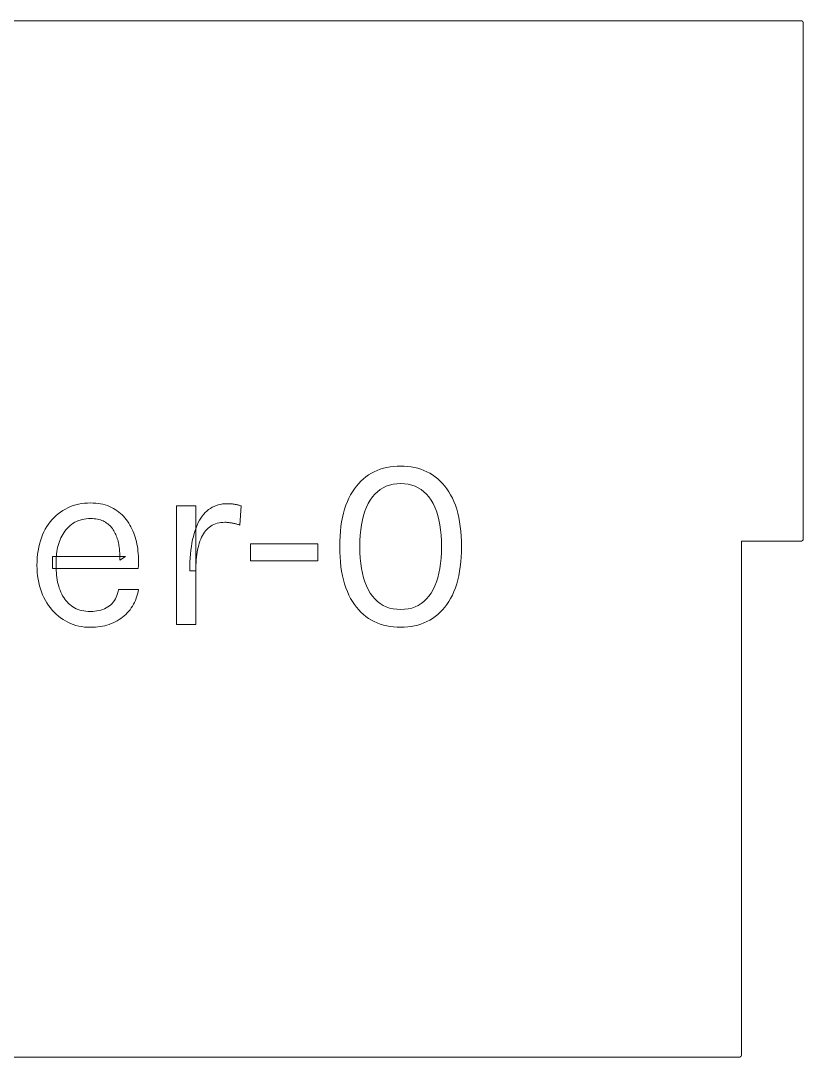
# Model space of a CAD drawing. Extents: x 3 to 302, y 3 to 302.
# Drawn here: x 212.5 to 250.4, y 136.7 to 186.9 of the extents above; entities that cross this region are included whole.
import ezdxf

# ---------------------------------------------------------------- set-up
doc = ezdxf.new("R2010")
doc.units = 0
doc.layers.get('0').update_dxf_attribs({"lineweight": 0})

msp = doc.modelspace()

# ---------------------------------------------------------------- linework, layer by layer
for p, q in [((250.32, 186.86), (151.28, 186.86)), ((250.34, 186.85), (250.32, 186.86)), ((250.35, 186.84), (250.34, 186.85)), ((250.37, 186.83), (250.35, 186.84)), ((250.38, 186.82), (250.37, 186.83)), ((250.4, 186.78), (250.38, 186.82)), ((250.4, 161.74), (250.4, 186.78)), ((229.899, 165.14), (230.052, 165.187)), ((230.052, 165.187), (230.21, 165.225)), ((230.21, 165.225), (230.371, 165.255)), ((230.371, 165.255), (230.538, 165.277)), ((230.538, 165.277), (230.709, 165.29)), ((230.709, 165.29), (230.884, 165.294)), ((230.884, 165.294), (230.884, 165.294)), ((230.884, 165.294), (231.058, 165.29)), ((231.058, 165.29), (231.228, 165.277)), ((231.228, 165.277), (231.394, 165.255)), ((231.394, 165.255), (231.555, 165.225)), ((231.555, 165.225), (231.712, 165.187)), ((231.712, 165.187), (231.865, 165.14)), ((228.962, 164.568), (229.08, 164.676)), ((229.08, 164.676), (229.203, 164.775)), ((229.203, 164.775), (229.333, 164.865)), ((229.333, 164.865), (229.468, 164.947)), ((229.468, 164.947), (229.607, 165.019)), ((229.607, 165.019), (229.751, 165.084)), ((229.751, 165.084), (229.899, 165.14)), ((231.865, 165.14), (232.013, 165.084)), ((232.013, 165.084), (232.157, 165.019)), ((232.157, 165.019), (232.297, 164.947)), ((232.297, 164.947), (232.432, 164.865)), ((232.432, 164.865), (232.562, 164.775)), ((232.562, 164.775), (232.687, 164.676)), ((232.687, 164.676), (232.805, 164.568)), ((228.549, 164.05), (228.643, 164.193)), ((228.643, 164.193), (228.744, 164.326)), ((228.744, 164.326), (228.85, 164.452)), ((228.85, 164.452), (228.962, 164.568)), ((229.894, 164.156), (229.761, 164.052)), ((230.037, 164.243), (229.894, 164.156)), ((230.188, 164.315), (230.037, 164.243)), ((230.349, 164.37), (230.188, 164.315)), ((230.518, 164.41), (230.349, 164.37)), ((230.697, 164.434), (230.518, 164.41)), ((230.884, 164.442), (230.697, 164.434)), ((231.074, 164.434), (230.884, 164.442)), ((230.884, 164.442), (230.884, 164.442)), ((231.254, 164.41), (231.074, 164.434)), ((231.425, 164.37), (231.254, 164.41)), ((231.587, 164.315), (231.425, 164.37)), ((231.739, 164.243), (231.587, 164.315)), ((231.882, 164.156), (231.739, 164.243)), ((232.015, 164.052), (231.882, 164.156)), ((232.805, 164.568), (232.917, 164.452)), ((232.917, 164.452), (233.024, 164.326)), ((233.024, 164.326), (233.124, 164.193)), ((233.124, 164.193), (233.219, 164.05)), ((228.301, 163.569), (228.378, 163.738)), ((228.378, 163.738), (228.46, 163.898)), ((228.46, 163.898), (228.549, 164.05)), ((229.521, 163.798), (229.414, 163.647)), ((229.636, 163.933), (229.521, 163.798)), ((229.761, 164.052), (229.636, 163.933)), ((232.14, 163.933), (232.015, 164.052)), ((232.255, 163.798), (232.14, 163.933)), ((232.36, 163.647), (232.255, 163.798)), ((233.219, 164.05), (233.308, 163.898)), ((233.308, 163.898), (233.39, 163.738)), ((233.39, 163.738), (233.467, 163.569)), ((214.513, 163.143), (214.632, 163.212)), ((214.632, 163.212), (214.754, 163.274)), ((214.754, 163.274), (214.879, 163.328)), ((214.879, 163.328), (215.007, 163.375)), ((215.007, 163.375), (215.139, 163.415)), ((215.139, 163.415), (215.274, 163.448)), ((215.274, 163.448), (215.413, 163.473)), ((215.413, 163.473), (215.555, 163.491)), ((215.555, 163.491), (215.7, 163.502)), ((215.7, 163.502), (215.848, 163.506)), ((215.848, 163.506), (215.848, 163.506)), ((215.848, 163.506), (215.977, 163.503)), ((215.977, 163.503), (216.102, 163.495)), ((216.102, 163.495), (216.223, 163.482)), ((216.223, 163.482), (216.34, 163.464)), ((216.34, 163.464), (216.454, 163.44)), ((216.454, 163.44), (216.564, 163.411)), ((216.564, 163.411), (216.67, 163.377)), ((216.67, 163.377), (216.772, 163.337)), ((216.772, 163.337), (216.87, 163.292)), ((216.87, 163.292), (216.964, 163.242)), ((216.964, 163.242), (217.055, 163.187)), ((217.055, 163.187), (217.142, 163.129)), ((220.018, 157.626), (220.018, 163.374)), ((220.018, 163.374), (220.954, 163.374)), ((220.954, 163.374), (220.954, 157.626)), ((221.491, 163.113), (221.574, 163.181)), ((221.574, 163.181), (221.66, 163.242)), ((221.66, 163.242), (221.75, 163.295)), ((221.75, 163.295), (221.843, 163.341)), ((221.843, 163.341), (221.94, 163.381)), ((221.94, 163.381), (222.041, 163.413)), ((222.041, 163.413), (222.145, 163.438)), ((222.145, 163.438), (222.252, 163.456)), ((222.252, 163.456), (222.363, 163.466)), ((222.363, 163.466), (222.478, 163.47)), ((222.478, 163.47), (222.478, 163.47)), ((222.478, 163.47), (222.516, 163.47)), ((222.516, 163.47), (222.553, 163.469)), ((222.553, 163.469), (222.59, 163.468)), ((222.59, 163.468), (222.626, 163.466)), ((222.626, 163.466), (222.662, 163.463)), ((222.662, 163.463), (222.697, 163.46)), ((222.697, 163.46), (222.731, 163.457)), ((222.731, 163.457), (222.764, 163.453)), ((222.764, 163.453), (222.797, 163.448)), ((222.797, 163.448), (222.829, 163.443)), ((222.829, 163.443), (222.861, 163.437)), ((222.861, 163.437), (222.893, 163.431)), ((222.893, 163.431), (222.925, 163.424)), ((222.925, 163.424), (222.957, 163.417)), ((222.957, 163.417), (222.989, 163.409)), ((222.989, 163.409), (223.021, 163.401)), ((223.021, 163.401), (223.053, 163.392)), ((223.053, 163.392), (223.085, 163.383)), ((223.085, 163.383), (223.118, 163.373)), ((223.15, 163.362), (223.09, 162.438)), ((223.118, 163.373), (223.15, 163.362)), ((223.15, 163.362), (223.15, 163.362)), ((228.113, 163.009), (228.168, 163.205)), ((228.168, 163.205), (228.231, 163.391)), ((228.231, 163.391), (228.301, 163.569)), ((229.23, 163.302), (229.154, 163.11)), ((229.317, 163.481), (229.23, 163.302)), ((229.414, 163.647), (229.317, 163.481)), ((232.456, 163.481), (232.36, 163.647)), ((232.541, 163.302), (232.456, 163.481)), ((232.617, 163.11), (232.541, 163.302)), ((233.467, 163.569), (233.537, 163.391)), ((233.537, 163.391), (233.6, 163.205)), ((233.6, 163.205), (233.655, 163.009)), ((213.901, 162.594), (213.99, 162.701)), ((213.99, 162.701), (214.085, 162.802)), ((214.085, 162.802), (214.184, 162.897)), ((214.184, 162.897), (214.289, 162.985)), ((214.289, 162.985), (214.398, 163.067)), ((214.398, 163.067), (214.513, 163.143)), ((215.353, 162.679), (215.262, 162.648)), ((215.447, 162.705), (215.353, 162.679)), ((215.545, 162.725), (215.447, 162.705)), ((215.646, 162.739), (215.545, 162.725)), ((215.751, 162.747), (215.646, 162.739)), ((215.86, 162.75), (215.751, 162.747)), ((215.946, 162.748), (215.86, 162.75)), ((215.86, 162.75), (215.86, 162.75)), ((216.029, 162.743), (215.946, 162.748)), ((216.109, 162.734), (216.029, 162.743)), ((216.185, 162.721), (216.109, 162.734)), ((216.259, 162.705), (216.185, 162.721)), ((216.329, 162.685), (216.259, 162.705)), ((216.397, 162.662), (216.329, 162.685)), ((216.461, 162.635), (216.397, 162.662)), ((217.142, 163.129), (217.225, 163.067)), ((217.225, 163.067), (217.305, 163.001)), ((217.305, 163.001), (217.381, 162.931)), ((217.381, 162.931), (217.454, 162.858)), ((217.454, 162.858), (217.523, 162.781)), ((217.523, 162.781), (217.588, 162.701)), ((217.588, 162.701), (217.65, 162.616)), ((221.075, 162.553), (221.135, 162.665)), ((221.135, 162.665), (221.198, 162.769)), ((221.198, 162.769), (221.266, 162.866)), ((221.266, 162.866), (221.337, 162.956)), ((221.337, 162.956), (221.412, 163.038)), ((221.412, 163.038), (221.491, 163.113)), ((228.024, 162.592), (228.065, 162.805)), ((228.065, 162.805), (228.113, 163.009)), ((229.032, 162.686), (228.986, 162.454)), ((229.088, 162.905), (229.032, 162.686)), ((229.154, 163.11), (229.088, 162.905)), ((232.683, 162.905), (232.617, 163.11)), ((232.738, 162.686), (232.683, 162.905)), ((232.783, 162.454), (232.738, 162.686)), ((233.655, 163.009), (233.703, 162.805)), ((233.703, 162.805), (233.744, 162.592)), ((213.592, 162.102), (213.662, 162.234)), ((213.662, 162.234), (213.736, 162.361)), ((213.736, 162.361), (213.816, 162.48)), ((213.816, 162.48), (213.901, 162.594)), ((214.668, 162.214), (214.611, 162.142)), ((214.73, 162.283), (214.668, 162.214)), ((214.795, 162.348), (214.73, 162.283)), ((214.863, 162.41), (214.795, 162.348)), ((214.936, 162.468), (214.863, 162.41)), ((215.012, 162.522), (214.936, 162.468)), ((215.092, 162.57), (215.012, 162.522)), ((215.175, 162.612), (215.092, 162.57)), ((215.262, 162.648), (215.175, 162.612)), ((216.522, 162.604), (216.461, 162.635)), ((216.58, 162.57), (216.522, 162.604)), ((216.635, 162.533), (216.58, 162.57)), ((216.688, 162.493), (216.635, 162.533)), ((216.738, 162.451), (216.688, 162.493)), ((216.785, 162.407), (216.738, 162.451)), ((216.831, 162.361), (216.785, 162.407)), ((216.873, 162.312), (216.831, 162.361)), ((216.913, 162.261), (216.873, 162.312)), ((216.951, 162.207), (216.913, 162.261)), ((216.986, 162.151), (216.951, 162.207)), ((217.018, 162.093), (216.986, 162.151)), ((217.65, 162.616), (217.708, 162.528)), ((217.708, 162.528), (217.763, 162.437)), ((217.763, 162.437), (217.814, 162.343)), ((217.814, 162.343), (217.862, 162.247)), ((217.862, 162.247), (217.906, 162.149)), ((217.906, 162.149), (217.947, 162.049)), ((220.876, 162.033), (220.92, 162.174)), ((220.92, 162.174), (220.968, 162.308)), ((220.968, 162.308), (221.02, 162.434)), ((221.02, 162.434), (221.075, 162.553)), ((221.43, 162.153), (221.376, 162.083)), ((221.487, 162.218), (221.43, 162.153)), ((221.548, 162.279), (221.487, 162.218)), ((221.612, 162.334), (221.548, 162.279)), ((221.681, 162.384), (221.612, 162.334)), ((221.753, 162.427), (221.681, 162.384)), ((221.829, 162.465), (221.753, 162.427)), ((221.91, 162.497), (221.829, 162.465)), ((221.994, 162.523), (221.91, 162.497)), ((222.082, 162.544), (221.994, 162.523)), ((222.174, 162.558), (222.082, 162.544)), ((222.27, 162.567), (222.174, 162.558)), ((222.37, 162.57), (222.27, 162.567)), ((222.402, 162.57), (222.37, 162.57)), ((222.37, 162.57), (222.37, 162.57)), ((222.434, 162.568), (222.402, 162.57)), ((222.467, 162.566), (222.434, 162.568)), ((222.502, 162.564), (222.467, 162.566)), ((222.537, 162.56), (222.502, 162.564)), ((222.572, 162.556), (222.537, 162.56)), ((222.609, 162.551), (222.572, 162.556)), ((222.646, 162.545), (222.609, 162.551)), ((222.685, 162.538), (222.646, 162.545)), ((222.724, 162.531), (222.685, 162.538)), ((222.763, 162.523), (222.724, 162.531)), ((222.802, 162.515), (222.763, 162.523)), ((222.84, 162.506), (222.802, 162.515)), ((222.878, 162.497), (222.84, 162.506)), ((222.915, 162.488), (222.878, 162.497)), ((222.951, 162.479), (222.915, 162.488)), ((222.987, 162.469), (222.951, 162.479)), ((223.022, 162.459), (222.987, 162.469)), ((223.056, 162.449), (223.022, 162.459)), ((223.09, 162.438), (223.056, 162.449)), ((227.965, 162.139), (227.991, 162.37)), ((227.991, 162.37), (228.024, 162.592)), ((228.95, 162.209), (228.924, 161.951)), ((228.986, 162.454), (228.95, 162.209)), ((232.819, 162.209), (232.783, 162.454)), ((232.844, 161.951), (232.819, 162.209)), ((233.744, 162.592), (233.777, 162.37)), ((233.777, 162.37), (233.803, 162.139)), ((213.377, 161.517), (213.421, 161.671)), ((213.421, 161.671), (213.471, 161.82)), ((213.471, 161.82), (213.528, 161.964)), ((213.528, 161.964), (213.592, 162.102)), ((214.378, 161.727), (214.343, 161.634)), ((214.417, 161.817), (214.378, 161.727)), ((214.46, 161.904), (214.417, 161.817)), ((214.506, 161.986), (214.46, 161.904)), ((214.557, 162.066), (214.506, 161.986)), ((214.611, 162.142), (214.557, 162.066)), ((217.048, 162.033), (217.018, 162.093)), ((217.076, 161.972), (217.048, 162.033)), ((217.103, 161.91), (217.076, 161.972)), ((217.127, 161.846), (217.103, 161.91)), ((217.149, 161.782), (217.127, 161.846)), ((217.17, 161.716), (217.149, 161.782)), ((217.188, 161.649), (217.17, 161.716)), ((217.204, 161.581), (217.188, 161.649)), ((217.947, 162.049), (217.985, 161.946)), ((217.985, 161.946), (218.019, 161.841)), ((218.019, 161.841), (218.05, 161.733)), ((218.05, 161.733), (218.077, 161.623)), ((220.769, 161.566), (220.8, 161.729)), ((220.8, 161.729), (220.836, 161.885)), ((220.836, 161.885), (220.876, 162.033)), ((221.158, 161.662), (221.125, 161.563)), ((221.195, 161.755), (221.158, 161.662)), ((221.235, 161.844), (221.195, 161.755)), ((221.279, 161.929), (221.235, 161.844)), ((221.326, 162.008), (221.279, 161.929)), ((221.376, 162.083), (221.326, 162.008)), ((227.932, 161.394), (227.936, 161.651)), ((227.936, 161.651), (227.947, 161.9)), ((227.947, 161.9), (227.965, 162.139)), ((228.909, 161.679), (228.904, 161.394)), ((228.924, 161.951), (228.909, 161.679)), ((232.859, 161.679), (232.844, 161.951)), ((232.864, 161.394), (232.859, 161.679)), ((233.803, 162.139), (233.821, 161.9)), ((233.821, 161.9), (233.832, 161.651)), ((233.832, 161.651), (233.836, 161.394)), ((247.4, 136.74), (247.4, 161.66)), ((247.4, 161.66), (250.32, 161.66)), ((250.32, 161.66), (250.36, 161.68)), ((250.36, 161.68), (250.37, 161.69)), ((250.37, 161.69), (250.38, 161.71)), ((250.38, 161.71), (250.39, 161.72)), ((250.39, 161.72), (250.4, 161.74)), ((213.286, 161.023), (213.31, 161.193)), ((213.31, 161.193), (213.34, 161.358)), ((213.34, 161.358), (213.377, 161.517)), ((214.222, 161.149), (214.209, 161.048)), ((214.239, 161.249), (214.222, 161.149)), ((214.259, 161.348), (214.239, 161.249)), ((214.283, 161.445), (214.259, 161.348)), ((214.311, 161.54), (214.283, 161.445)), ((214.343, 161.634), (214.311, 161.54)), ((217.219, 161.512), (217.204, 161.581)), ((217.231, 161.442), (217.219, 161.512)), ((217.242, 161.371), (217.231, 161.442)), ((217.251, 161.3), (217.242, 161.371)), ((217.258, 161.23), (217.251, 161.3)), ((217.265, 161.159), (217.258, 161.23)), ((217.269, 161.088), (217.265, 161.159)), ((218.077, 161.623), (218.101, 161.511)), ((218.101, 161.511), (218.122, 161.397)), ((218.122, 161.397), (218.139, 161.283)), ((218.139, 161.283), (218.153, 161.167)), ((218.153, 161.167), (218.164, 161.051)), ((220.7, 161.033), (220.719, 161.218)), ((220.719, 161.218), (220.742, 161.396)), ((220.742, 161.396), (220.769, 161.566)), ((221.044, 161.241), (221.023, 161.126)), ((221.068, 161.353), (221.044, 161.241)), ((221.095, 161.46), (221.068, 161.353)), ((221.125, 161.563), (221.095, 161.46)), ((223.6, 160.71), (223.6, 161.526)), ((223.6, 161.526), (226.864, 161.526)), ((226.864, 161.526), (226.864, 160.71)), ((227.936, 161.137), (227.932, 161.394)), ((227.932, 161.394), (227.932, 161.394)), ((228.904, 161.394), (228.904, 161.394)), ((228.904, 161.394), (228.909, 161.109)), ((232.859, 161.109), (232.864, 161.394)), ((232.864, 161.394), (232.864, 161.394)), ((233.836, 161.394), (233.832, 161.137)), ((233.836, 161.394), (233.836, 161.394)), ((213.256, 160.482), (213.259, 160.668)), ((213.259, 160.668), (213.269, 160.848)), ((213.269, 160.848), (213.286, 161.023)), ((214.012, 160.338), (214.012, 160.914)), ((214.012, 160.914), (217.546, 160.914)), ((214.194, 160.84), (214.192, 160.734)), ((214.192, 160.734), (214.192, 160.734)), ((214.192, 160.734), (214.192, 160.35)), ((214.199, 160.945), (214.194, 160.84)), ((214.209, 161.048), (214.199, 160.945)), ((217.272, 161.017), (217.269, 161.088)), ((217.546, 160.914), (217.27, 160.734)), ((217.27, 160.734), (217.273, 160.805)), ((217.274, 160.946), (217.272, 161.017)), ((217.273, 160.805), (217.274, 160.876)), ((217.274, 160.876), (217.274, 160.946)), ((218.164, 161.051), (218.172, 160.934)), ((218.172, 160.934), (218.177, 160.817)), ((218.177, 160.817), (218.178, 160.698)), ((218.178, 160.698), (218.177, 160.579)), ((220.674, 160.64), (220.685, 160.84)), ((220.685, 160.84), (220.7, 161.033)), ((220.977, 160.759), (220.967, 160.63)), ((220.989, 160.885), (220.977, 160.759)), ((221.005, 161.008), (220.989, 160.885)), ((221.023, 161.126), (221.005, 161.008)), ((226.864, 160.71), (223.6, 160.71)), ((226.864, 160.71), (226.864, 160.71)), ((227.947, 160.888), (227.936, 161.137)), ((227.965, 160.649), (227.947, 160.888)), ((227.991, 160.418), (227.965, 160.649)), ((228.909, 161.109), (228.924, 160.837)), ((228.924, 160.837), (228.95, 160.579)), ((232.819, 160.579), (232.844, 160.837)), ((232.844, 160.837), (232.859, 161.109)), ((233.803, 160.649), (233.777, 160.418)), ((233.821, 160.888), (233.803, 160.649)), ((233.832, 161.137), (233.821, 160.888)), ((213.259, 160.308), (213.256, 160.482)), ((213.256, 160.482), (213.256, 160.482)), ((213.27, 160.137), (213.259, 160.308)), ((218.164, 160.338), (214.012, 160.338)), ((214.192, 160.35), (214.194, 160.231)), ((214.194, 160.231), (214.199, 160.115)), ((218.172, 160.459), (218.164, 160.338)), ((218.164, 160.338), (218.164, 160.338)), ((218.177, 160.579), (218.172, 160.459)), ((220.666, 160.218), (220.668, 160.433)), ((220.954, 160.218), (220.666, 160.218)), ((220.668, 160.433), (220.674, 160.64)), ((220.955, 160.359), (220.954, 160.218)), ((220.954, 160.218), (220.954, 160.218)), ((220.954, 160.218), (220.954, 160.218)), ((220.96, 160.496), (220.955, 160.359)), ((220.967, 160.63), (220.96, 160.496)), ((228.024, 160.195), (227.991, 160.418)), ((228.065, 159.982), (228.024, 160.195)), ((228.95, 160.579), (228.986, 160.334)), ((228.986, 160.334), (229.032, 160.102)), ((232.738, 160.102), (232.783, 160.334)), ((232.783, 160.334), (232.819, 160.579)), ((233.744, 160.195), (233.703, 159.982)), ((233.777, 160.418), (233.744, 160.195)), ((213.287, 159.971), (213.27, 160.137)), ((213.31, 159.809), (213.287, 159.971)), ((213.341, 159.651), (213.31, 159.809)), ((213.378, 159.497), (213.341, 159.651)), ((214.199, 160.115), (214.208, 160.001)), ((214.208, 160.001), (214.221, 159.89)), ((214.221, 159.89), (214.238, 159.781)), ((214.238, 159.781), (214.258, 159.675)), ((214.258, 159.675), (214.282, 159.572)), ((228.113, 159.777), (228.065, 159.982)), ((228.168, 159.582), (228.113, 159.777)), ((229.032, 160.102), (229.088, 159.883)), ((229.088, 159.883), (229.154, 159.678)), ((229.154, 159.678), (229.23, 159.486)), ((232.541, 159.486), (232.617, 159.678)), ((232.617, 159.678), (232.683, 159.883)), ((232.683, 159.883), (232.738, 160.102)), ((233.655, 159.777), (233.6, 159.582)), ((233.703, 159.982), (233.655, 159.777)), ((213.422, 159.347), (213.378, 159.497)), ((213.473, 159.201), (213.422, 159.347)), ((213.531, 159.06), (213.473, 159.201)), ((214.282, 159.572), (214.309, 159.471)), ((214.309, 159.471), (214.34, 159.372)), ((214.34, 159.372), (214.375, 159.276)), ((214.375, 159.276), (214.413, 159.183)), ((214.413, 159.183), (214.456, 159.094)), ((217.162, 159.117), (217.186, 159.215)), ((217.186, 159.215), (217.204, 159.318)), ((217.204, 159.318), (217.204, 159.318)), ((217.204, 159.318), (218.176, 159.318)), ((218.156, 159.206), (218.131, 159.096)), ((218.176, 159.318), (218.156, 159.206)), ((228.231, 159.394), (228.168, 159.582)), ((228.301, 159.216), (228.231, 159.394)), ((228.378, 159.046), (228.301, 159.216)), ((229.23, 159.486), (229.317, 159.307)), ((229.317, 159.307), (229.414, 159.141)), ((229.414, 159.141), (229.521, 158.99)), ((232.255, 158.99), (232.36, 159.141)), ((232.36, 159.141), (232.456, 159.307)), ((232.456, 159.307), (232.541, 159.486)), ((233.467, 159.216), (233.39, 159.046)), ((233.537, 159.394), (233.467, 159.216)), ((233.6, 159.582), (233.537, 159.394)), ((213.595, 158.922), (213.531, 159.06)), ((213.665, 158.789), (213.595, 158.922)), ((213.74, 158.663), (213.665, 158.789)), ((213.821, 158.542), (213.74, 158.663)), ((214.456, 159.094), (214.501, 159.009)), ((214.501, 159.009), (214.551, 158.928)), ((214.551, 158.928), (214.604, 158.851)), ((214.604, 158.851), (214.66, 158.778)), ((214.66, 158.778), (214.721, 158.709)), ((214.721, 158.709), (214.785, 158.644)), ((214.785, 158.644), (214.853, 158.583)), ((216.835, 158.577), (216.899, 158.638)), ((216.899, 158.638), (216.957, 158.705)), ((216.957, 158.705), (217.009, 158.777)), ((217.009, 158.777), (217.056, 158.855)), ((217.056, 158.855), (217.096, 158.937)), ((217.096, 158.937), (217.132, 159.024)), ((217.132, 159.024), (217.162, 159.117)), ((217.986, 158.691), (217.938, 158.598)), ((218.029, 158.788), (217.986, 158.691)), ((218.068, 158.887), (218.029, 158.788)), ((218.101, 158.99), (218.068, 158.887)), ((218.131, 159.096), (218.101, 158.99)), ((228.46, 158.886), (228.378, 159.046)), ((228.549, 158.733), (228.46, 158.886)), ((228.643, 158.59), (228.549, 158.733)), ((229.521, 158.99), (229.636, 158.855)), ((229.636, 158.855), (229.761, 158.736)), ((229.761, 158.736), (229.894, 158.632)), ((231.882, 158.632), (232.015, 158.736)), ((232.015, 158.736), (232.14, 158.855)), ((232.14, 158.855), (232.255, 158.99)), ((233.219, 158.733), (233.124, 158.59)), ((233.308, 158.886), (233.219, 158.733)), ((233.39, 159.046), (233.308, 158.886)), ((213.906, 158.427), (213.821, 158.542)), ((213.996, 158.318), (213.906, 158.427)), ((214.09, 158.215), (213.996, 158.318)), ((214.19, 158.118), (214.09, 158.215)), ((214.853, 158.583), (214.924, 158.526)), ((214.924, 158.526), (214.999, 158.474)), ((214.999, 158.474), (215.078, 158.427)), ((215.078, 158.427), (215.161, 158.385)), ((215.161, 158.385), (215.248, 158.349)), ((215.248, 158.349), (215.338, 158.319)), ((215.338, 158.319), (215.432, 158.294)), ((215.432, 158.294), (215.53, 158.275)), ((215.53, 158.275), (215.632, 158.261)), ((215.632, 158.261), (215.738, 158.253)), ((215.738, 158.253), (215.848, 158.25)), ((215.848, 158.25), (215.958, 158.253)), ((215.848, 158.25), (215.848, 158.25)), ((215.958, 158.253), (216.063, 158.261)), ((216.063, 158.261), (216.165, 158.274)), ((216.165, 158.274), (216.263, 158.293)), ((216.263, 158.293), (216.357, 158.317)), ((216.357, 158.317), (216.446, 158.347)), ((216.446, 158.347), (216.532, 158.382)), ((216.532, 158.382), (216.614, 158.423)), ((216.614, 158.423), (216.692, 158.469)), ((216.692, 158.469), (216.766, 158.52)), ((216.766, 158.52), (216.835, 158.577)), ((217.634, 158.18), (217.562, 158.107)), ((217.703, 158.257), (217.634, 158.18)), ((217.768, 158.337), (217.703, 158.257)), ((217.829, 158.421), (217.768, 158.337)), ((217.886, 158.508), (217.829, 158.421)), ((217.938, 158.598), (217.886, 158.508)), ((228.744, 158.456), (228.643, 158.59)), ((228.85, 158.33), (228.744, 158.456)), ((228.962, 158.213), (228.85, 158.33)), ((229.08, 158.104), (228.962, 158.213)), ((229.894, 158.632), (230.037, 158.545)), ((230.037, 158.545), (230.188, 158.473)), ((230.188, 158.473), (230.349, 158.418)), ((230.349, 158.418), (230.518, 158.378)), ((230.518, 158.378), (230.697, 158.354)), ((230.697, 158.354), (230.884, 158.346)), ((230.884, 158.346), (231.074, 158.354)), ((230.884, 158.346), (230.884, 158.346)), ((230.884, 158.346), (230.884, 158.346)), ((231.074, 158.354), (231.254, 158.378)), ((231.254, 158.378), (231.425, 158.418)), ((231.425, 158.418), (231.587, 158.473)), ((231.587, 158.473), (231.739, 158.545)), ((231.739, 158.545), (231.882, 158.632)), ((232.805, 158.213), (232.687, 158.104)), ((232.917, 158.33), (232.805, 158.213)), ((233.024, 158.456), (232.917, 158.33)), ((233.124, 158.59), (233.024, 158.456)), ((214.295, 158.027), (214.19, 158.118)), ((214.404, 157.942), (214.295, 158.027)), ((214.519, 157.863), (214.404, 157.942)), ((214.638, 157.791), (214.519, 157.863)), ((214.759, 157.726), (214.638, 157.791)), ((214.884, 157.669), (214.759, 157.726)), ((215.012, 157.619), (214.884, 157.669)), ((216.858, 157.662), (216.756, 157.624)), ((216.958, 157.704), (216.858, 157.662)), ((217.055, 157.75), (216.958, 157.704)), ((217.148, 157.8), (217.055, 157.75)), ((217.238, 157.854), (217.148, 157.8)), ((217.324, 157.912), (217.238, 157.854)), ((217.407, 157.973), (217.324, 157.912)), ((217.486, 158.038), (217.407, 157.973)), ((217.562, 158.107), (217.486, 158.038)), ((229.203, 158.005), (229.08, 158.104)), ((229.333, 157.914), (229.203, 158.005)), ((229.468, 157.832), (229.333, 157.914)), ((229.607, 157.758), (229.468, 157.832)), ((229.751, 157.694), (229.607, 157.758)), ((229.899, 157.638), (229.751, 157.694)), ((230.052, 157.59), (229.899, 157.638)), ((231.865, 157.638), (231.712, 157.59)), ((232.013, 157.694), (231.865, 157.638)), ((232.157, 157.758), (232.013, 157.694)), ((232.297, 157.832), (232.157, 157.758)), ((232.432, 157.914), (232.297, 157.832)), ((232.562, 158.005), (232.432, 157.914)), ((232.687, 158.104), (232.562, 158.005)), ((215.144, 157.577), (215.012, 157.619)), ((215.278, 157.543), (215.144, 157.577)), ((215.416, 157.516), (215.278, 157.543)), ((215.557, 157.497), (215.416, 157.516)), ((215.701, 157.486), (215.557, 157.497)), ((215.848, 157.482), (215.701, 157.486)), ((215.97, 157.484), (215.848, 157.482)), ((215.848, 157.482), (215.848, 157.482)), ((215.848, 157.482), (215.848, 157.482)), ((216.09, 157.491), (215.97, 157.484)), ((216.207, 157.502), (216.09, 157.491)), ((216.322, 157.518), (216.207, 157.502)), ((216.435, 157.537), (216.322, 157.518)), ((216.544, 157.562), (216.435, 157.537)), ((216.651, 157.591), (216.544, 157.562)), ((216.756, 157.624), (216.651, 157.591)), ((220.954, 157.626), (220.018, 157.626)), ((220.954, 157.626), (220.954, 157.626)), ((230.21, 157.551), (230.052, 157.59)), ((230.371, 157.521), (230.21, 157.551)), ((230.538, 157.499), (230.371, 157.521)), ((230.709, 157.486), (230.538, 157.499)), ((230.884, 157.482), (230.709, 157.486)), ((231.058, 157.486), (230.884, 157.482)), ((230.884, 157.482), (230.884, 157.482)), ((230.884, 157.482), (230.884, 157.482)), ((231.228, 157.499), (231.058, 157.486)), ((231.394, 157.521), (231.228, 157.499)), ((231.555, 157.551), (231.394, 157.521)), ((231.712, 157.59), (231.555, 157.551)), ((154.28, 136.66), (247.32, 136.66)), ((247.32, 136.66), (247.36, 136.68)), ((247.36, 136.68), (247.37, 136.69)), ((247.37, 136.69), (247.38, 136.71)), ((247.38, 136.71), (247.39, 136.72)), ((247.39, 136.72), (247.4, 136.74))]:
    msp.add_line(p, q)

doc.saveas('drawing.dxf')
